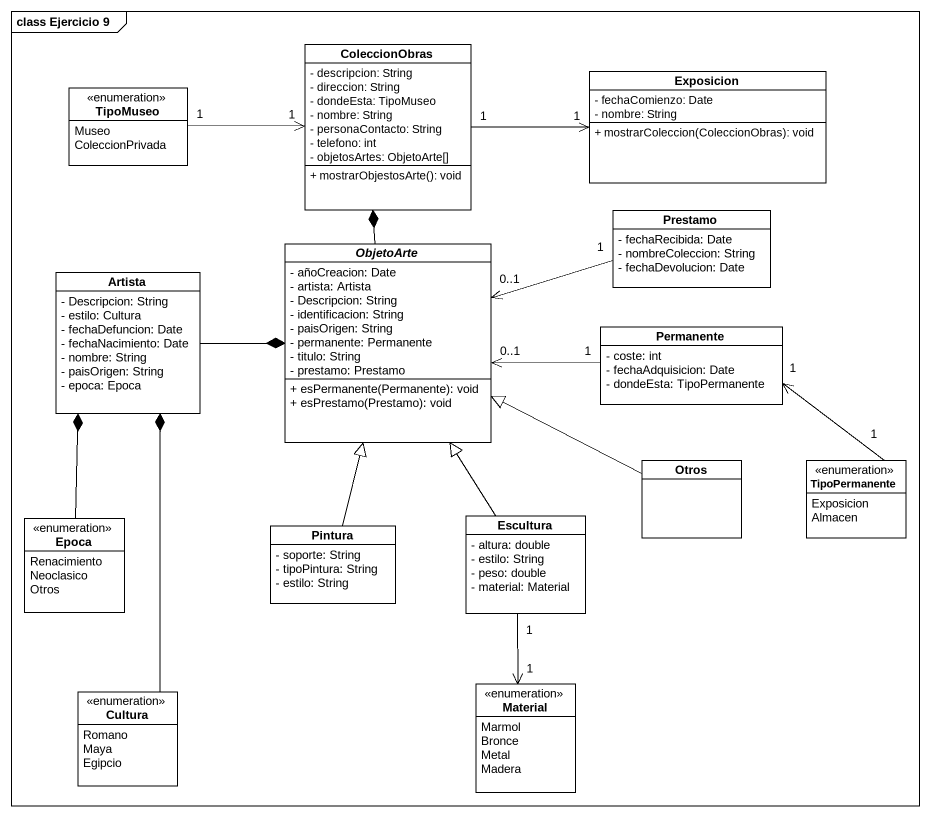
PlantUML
@startuml
mainframe class Ejercicio 9
hide circle
hide empty members
skinparam classAttributeIconSize 0
class ColeccionObras {
  - descripcion: String
  - direccion: String
  - dondeEsta: TipoMuseo
  - nombre: String
  - personaContacto: String
  - telefono: int
  - objetosArtes: ObjetoArte[]
  + mostrarObjestosArte(): void
}
enum TipoMuseo {
  Museo
  ColeccionPrivada
}
class Exposicion {
  - fechaComienzo: Date
  - nombre: String
  + mostrarColeccion(ColeccionObras): void
}
abstract class ObjetoArte {
  - añoCreacion: Date
  - artista: Artista
  - Descripcion: String
  - identificacion: String
  - paisOrigen: String
  - permanente: Permanente
  - titulo: String
  - prestamo: Prestamo
  + esPermanente(Permanente): void
  + esPrestamo(Prestamo): void
}
class Prestamo {
  - fechaRecibida: Date
  - nombreColeccion: String
  - fechaDevolucion: Date
}
class Artista {
  - Descripcion: String
  - estilo: Cultura
  - fechaDefuncion: Date
  - fechaNacimiento: Date
  - nombre: String
  - paisOrigen: String
  - epoca: Epoca
}
class Permanente {
  - coste: int
  - fechaAdquisicion: Date
  - dondeEsta: TipoPermanente
}
class Otros
enum TipoPermanente {
  Exposicion
  Almacen
}
enum Epoca {
  Renacimiento
  Neoclasico
  Otros
}
class Pintura {
  - soporte: String
  - tipoPintura: String
  - estilo: String
}
class Escultura {
  - altura: double
  - estilo: String
  - peso: double
  - material: Material
}
enum Cultura {
  Romano
  Maya
  Egipcio
}
enum Material {
  Marmol
  Bronce
  Metal
  Madera
}
ColeccionObras "1" <-left- "1" TipoMuseo
Exposicion "1" <-left- "1" ColeccionObras
ObjetoArte -up-* ColeccionObras
ObjetoArte "0..1" <-right- "1" Prestamo
ObjetoArte "0..1" <-right- "1" Permanente
Artista -right-* ObjetoArte
Permanente "1" <-- "1" TipoPermanente
Otros -left-|> ObjetoArte
Epoca -up-* Artista
Pintura -up-|> ObjetoArte
Escultura -up-|> ObjetoArte
Escultura "1" --> "1" Material
Cultura -up-* Artista
@enduml
